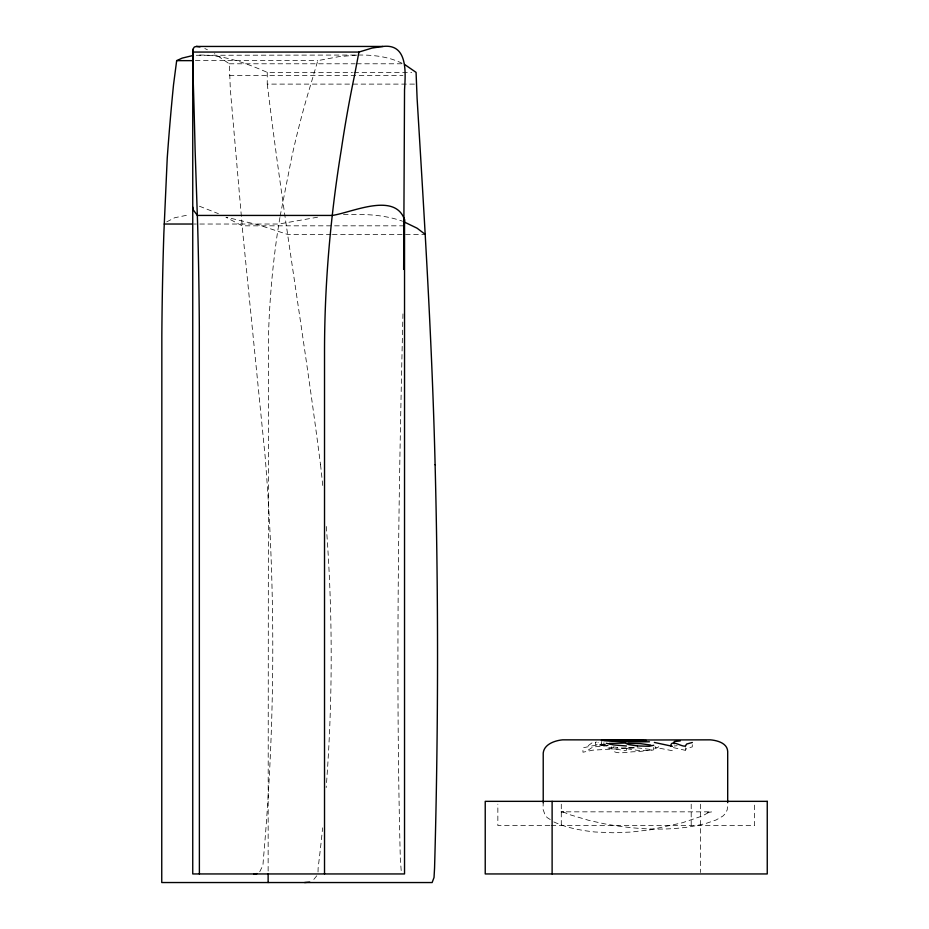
<?xml version="1.0" encoding="UTF-8"?>
<svg xmlns="http://www.w3.org/2000/svg" width="929" height="929" viewBox="0 0 929 929"><rect width="100%" height="100%" fill="white"/><g stroke="black" fill="none" stroke-linecap="round" stroke-linejoin="round"><path stroke-width="0.7" stroke-dasharray="4.64 3.48" d="M605.139 745.418L601.272 744.861L601.295 741.528M601.353 741.493L601.272 744.803M603.92 744.884L603.931 742.666M402.954 313.886C398.587 495.668 395.591 677.555 400.341 859.371L401.293 871.716M692.302 744.698L692.268 746.904L686.659 748.426L685.439 750.04L685.486 747.845M626.425 748.193L626.378 750.388L624.962 750.527L606.207 747.81L606.207 745.522L608.321 745.65M653.691 747.473L653.354 749.993L648.14 750.69L637.364 750.33L628.678 749.041L625.229 747.59M318.02 871.994L318.136 867.953A1462.885 1239.17 90 0 0 322.63 827.82M658.777 746.73C652.715 750.969 643.913 750.725 636.551 751.863C629.641 750.806 611.572 757.042 611.491 746.823M279.919 217.456L277.353 233.516A755.579 640.035 90 0 0 268.493 335.566L268.133 872.389M280.128 216.143L291.532 158.185A787.711 634.356 -90 0 1 310.692 84.655L317.776 60.64L338.899 56.646L357.084 55.101M316.777 875.792L313.096 880.309M609.018 747.833L617.483 747.299M259.748 871.716L262.942 865.352L263.371 859.371A1462.885 892.455 90 0 0 265.102 456.127L242.875 233.562L230.357 89.753L229.3 63.787L214.413 53.638M674.129 745.987L677.136 745.732M588.22 745.65L592.04 742.863L596.523 742.05M588.301 750.051L592.911 746.974L607.717 745.72M166.721 221.88L174.675 217.746L189.737 214.657M628.271 747.764L633.903 747.717M553.847 821.933C566.76 827.913 580.927 830.445 594.978 831.989L612.989 832.767L631.325 832.047L650.021 829.818M649.568 829.911L682.327 822.78L702.231 816.01L709.953 811.783L707.735 812.503L712.032 811.841L561.011 811.841L565.308 812.503L563.09 811.783L568.687 814.361L588.742 820.342L604.349 823.802C633.206 829.074 662.888 831.2 691.966 826.473L705.355 823.651L716.085 819.982L722.832 816.103L725.305 813.676L727.21 809.844L727.697 804.096M317.532 217.212L278.863 224.028L193.662 224.028M603.931 744.872L604.953 744.837M196.286 55.287L356.794 55.043M634.298 747.891L592.923 750.144L582.971 752.223L582.855 747.845L592.807 745.766L605.29 745.035M634.008 747.659L621.455 747.996L612.49 746.753M343.486 214.657C363.134 213.856 383.294 214.494 402.048 221.032M604.256 744.35L598.102 744.605L598.09 742.387M195.392 60.64L317.776 60.64M229.3 63.787L355.18 63.787M356.631 63.787L401.479 63.787M199.619 55.043C223.227 54.799 245.93 63.009 267.25 72.381L352.509 72.381M353.949 72.381L411.744 72.381M229.3 75.516L402.931 75.516M267.25 72.381L267.25 84.109L416.076 84.109M404.231 225.828L242.202 225.828L225.979 217.293M331.038 234.41L287.537 234.41L257.96 224.713L226.235 217.235M332.477 234.41L423.821 234.41M604.965 744.28L600.866 744.28L605.046 744.384M549.794 825.544L497.851 825.544L497.851 804.189M551.187 825.544L754.627 825.544L754.627 804.189M673.374 747.601L685.521 750.388M605.302 744.884L595.524 744.686L595.489 742.41M358.246 55.043C373.168 54.834 388.566 56.576 402.083 63.3M637.236 747.845L650.706 749.459M199.433 206.215L218.385 213.658M672.317 750.702L655.131 747.369M655.026 746.707L655.642 747.137M204.81 48.517L207.434 49.771M550.247 819.541L547.123 817.555L545.033 814.826L543.012 809.24L543.221 802.888M267.25 84.109L269.027 98.346C284.1 220.765 304.944 342.383 320.505 464.721M700.361 804.189L700.361 872.517M691.199 804.189L691.199 825.544M561.279 804.189L561.279 825.544M320.528 464.721A1462.885 1239.17 90 0 1 322.793 486.239M326.3 526.488A1462.885 1239.17 90 0 1 326.184 787.571"/><path stroke-width="1.39" d="M403.65 269.422L404.533 89.753C405.508 73.31 408.226 43.373 382.957 46.45L196.367 46.45L194.347 47.007L192.744 49.516L192.744 873.945L404.533 873.945L404.533 219.627C394.779 191.595 351.685 212.683 332.257 215.435L197.366 215.435L193.058 209.606L192.744 207.121M670.715 745.975C671.133 738.66 681.84 747.45 685.625 745.999M674.164 743.781L674.222 741.539L680.225 740.936M404.231 225.828L404.533 219.627M685.532 745.65L686.717 744.013L692.337 742.492M192.605 55.601L182.189 58.109L176.673 60.64L173.537 84.644A787.711 208.642 -90 0 0 167.232 158.185L163.852 233.516A755.579 145.539 -90 0 0 161.843 335.566L161.751 882.538L432.136 882.55L434.029 877.499L434.563 867.953A1462.885 281.777 -90 0 0 435.109 464.721M382.957 46.45L372.041 48.064L358.931 52.059L354.39 76.062A787.711 432.937 90 0 0 341.315 149.604C330.376 216.701 324.476 284.622 324.523 352.625L324.523 873.945M649.476 741.806L622.999 741.899L601.353 740.39M653.737 745.279L649.15 746.289L637.457 745.941M609.076 743.421L625.089 743.061L628.77 744.652L637.41 745.941M628.213 743.409L640.418 743.618L650.811 745.07M626.471 745.999L613.512 744.895L606.242 743.305M257.043 873.608L253.803 873.945M643.414 739.925L562.66 739.844C555.019 740.541 544.104 744.141 543.221 753.059L543.221 802.888M646.34 740.459L624.474 740.529M309.752 882.097L304.596 882.538M603.955 740.448L624.253 740.529M639.663 740.007L710.383 739.844C717.211 740.436 727.291 743.072 727.697 751.422L727.697 802.668M602.793 739.948L639.802 739.914M192.744 49.516L192.942 52.059L358.931 52.059M176.673 60.64L192.512 60.64M164.201 224.028L192.222 224.028M196.367 46.45L200.002 46.891M637.515 740.204L642.973 740.39M672.41 746.312L654.353 742.434M403.209 221.485L417.098 228.209L425.273 234.41M404.684 64.519L416.076 72.381L417.098 98.346C424.495 220.394 432.124 342.464 435.109 464.721M192.942 52.059L193.058 76.062A787.711 67.84 -90 0 1 195.102 149.604L197.645 224.923A755.579 120.735 90 0 1 199.317 326.985L199.387 873.945M552.116 801.344L552.116 873.945M268.133 873.829L268.133 882.538M767.249 801.344L485.228 801.344L485.228 873.945L767.249 873.945L767.249 801.344"/></g></svg>
